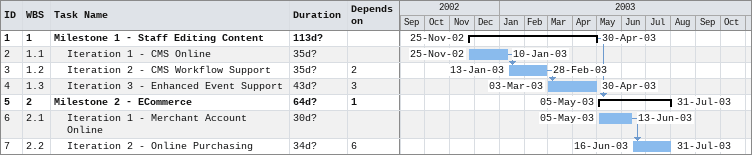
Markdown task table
| ID | WBS | Task | Duration | Start | Finish | Predecessors |
|---|---|---|---|---|---|---|
| 1 | 1 | **Milestone 1 - Staff Editing Content** | 113d? | 2002-11-25 | 2003-04-30 |  |
| 2 | 1.1 | Iteration 1 - CMS Online | 35d? | 2002-11-25 | 2003-01-10 |  |
| 3 | 1.2 | Iteration 2 - CMS Workflow Support | 35d? | 2003-01-13 | 2003-02-28 | 2 |
| 4 | 1.3 | Iteration 3 - Enhanced Event Support | 43d? | 2003-03-03 | 2003-04-30 | 3 |
| 5 | 2 | **Milestone 2 - ECommerce** | 64d? | 2003-05-05 | 2003-07-31 | 1 |
| 6 | 2.1 | Iteration 1 - Merchant Account Online | 30d? | 2003-05-05 | 2003-06-13 |  |
| 7 | 2.2 | Iteration 2 - Online Purchasing | 34d? | 2003-06-16 | 2003-07-31 | 6 |
